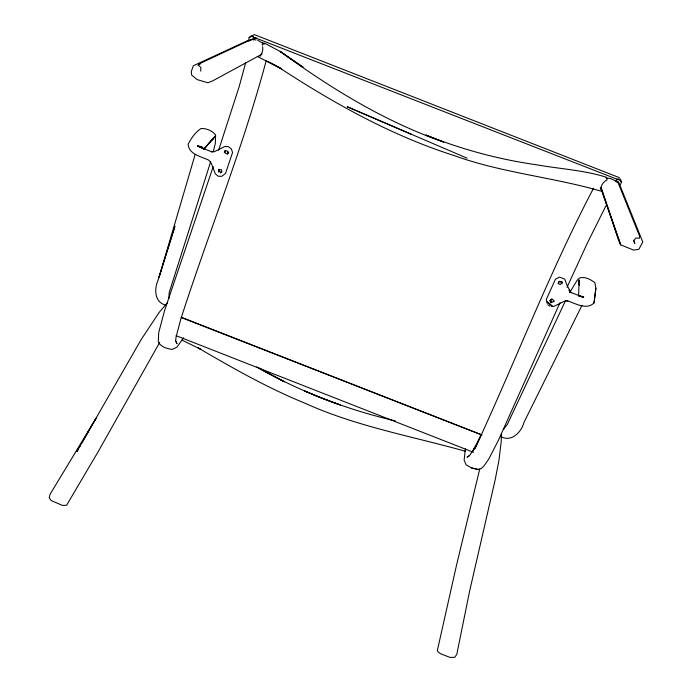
<?xml version="1.0" encoding="UTF-8"?>
<svg xmlns="http://www.w3.org/2000/svg" width="692" height="692" viewBox="0 0 692 692"><rect width="100%" height="100%" fill="white"/><g stroke="black" fill="none" stroke-linecap="round" stroke-linejoin="round"><path stroke-width="1.04" d="M200.775 71.198L200.784 67.383L198.18 65.126L199.538 63.69L252.727 38.838M501.441 433.642L501.233 441.297L499.001 460.085L495.204 479.677L469.479 591.764L456.789 654.407L454.722 657.322L449.956 657.4L440.354 653.663L437.655 651.388L437.482 649.909L456.538 565.113L479.729 469.072M578.573 296.237L579.143 279.905L579.342 285.147L578.642 281.263L579.481 282.604M253.99 39.963L254.146 37.861L253.125 36.564M255.798 40.3L256.049 37.584M251.04 40.006L248.765 40.906L249.12 37.446L254.301 34.6L619.253 177.61M218.81 169.514L221.466 169.748L221.829 171.668L220.471 172.827L221.708 172.17L219.217 171.746L218.81 169.514L218.49 172.005L218.845 169.22M566.54 300.562C574.602 302.854 586.522 310.708 594.047 302.88L595.899 288.192L594.852 282.587C590.458 279.516 584.697 276.022 579.195 278.158L576.86 280.727L569.628 292.751M594.047 302.88L595.899 288.192M253.852 39.989L254.146 37.861M465.405 448.805L464.133 460.076L466.036 464.756L471.529 467.939L477.861 469.436L481.191 468.588L483.656 466.339L488.673 459.254L498.387 440.38L559.975 302.724M266.238 60.524C242.849 148.14 208.716 232.581 180.88 318.822L176.045 337.134L175.664 340.62L177.014 343.751L175.785 341.095M245.721 62.557L239.138 86.751L218.585 150.294M213.318 151.505L215.368 143.261L215.601 134.975C212.375 130.667 206.424 128.262 201.087 128.522C195.317 132.068 191.208 138.365 188.112 144.291C188.795 154.454 201.389 156.574 208.707 160.129L211.19 163.113L215.385 173.882L218.162 176.226L221.751 176.339L225.54 173.407L232.564 152.465L231.405 149.031L228.369 146.635L224.805 146.531L214.304 151.738L211.804 151.894M195.179 154.394L159.099 277.146L174.912 226.232L157.793 280.874C154.065 289.472 154.749 302.395 165.57 305.06M261.697 53.708L259.907 56.147C262.337 53.691 263.107 50.049 262.666 46.693M210.636 161.798L169.142 292.742L168.952 298.269M213.214 166.642L164.488 310.864L158.676 332.791L158.321 341.753C160.596 347.125 166.962 348.508 172.118 349.451L176.858 347.211L183.674 337.748M615.612 181.382L617.108 179.098L620.326 178.969L621.468 181.97L620.032 185.69L618.484 181.866L616.857 182.454M567.068 287.241L587.145 243.541L605.924 205.809M581.972 305.336L523.982 422.362C521.474 432.119 511.5 442.43 500.973 436.669M565.667 300.371L507.305 424.464L503.499 429.386M224.987 150.994L227.097 150.804L228.109 152.474L227.357 154.048L228.767 152.015L227.305 153.875L225.307 153.2L224.987 150.994L224.294 152.283L225.116 150.735M76.864 451.547L78.481 448.736M79.554 446.868L141.332 339.288L159.125 312.455L167.637 302.525M76.829 451.634L80.566 445.146M81.639 443.287L96.058 418.245L50.066 494.261L49.227 497.609L51.147 500.532L62.531 505.445L66.596 505.247L98.1 451.798L159.688 342.428M593.537 188.224C549.223 272.605 515.211 362.037 475.049 448.407L480.715 435.839L472.757 451.348L475.854 445.994L469.859 455.163L467.031 457.178L469.089 456.08M203.924 149.299L215.29 136.082L203.656 149.351L211.043 140.753L213.802 138.685M562.328 282.301L560.183 284.602L558.34 283.582L558.686 281.912L558.202 283.625L558.902 281.99L561.212 281.687L562.328 282.301L559.724 281.385M554.015 300.717L552.415 302.283L549.976 300.786L551.758 299.065M551.835 299.022L549.976 300.786L551.014 302.845L550.348 300.328L552.657 299.29L554.11 301.79M251.802 39.712L252.199 39.34L248.765 40.906M261.965 54.158L212.556 80.938L207.894 82.763L197.09 79.58L191.684 75.073L191.251 71.561L193.371 65.757L248.437 40.274M198.18 65.126L200.118 64.235M249.12 37.446L252.606 35.915M551.766 306.608L554.084 306.271L564.784 301.055L567.829 300.942M606.019 177.922L610.56 178.571L617.714 181.693L639.598 236.18L639.529 238.152L635.879 238.057L633.811 240.392L634.806 243.437L633.647 240.409M583.598 296.634L579.299 295.908L583.78 297.603L570.346 292.145L568.988 290.138L571.116 292.82L567.155 285.562L564.707 279.135L559.577 277.103L555.46 279.17L546.325 299.394L547.19 303.433M471.529 467.939L477.861 469.436M395.236 420.857C364.2 413.669 333.76 403.678 304.558 390.937L322.048 398.246L340.62 405.045C312.568 395.262 285.372 383.074 259.457 368.533M602.663 191.632C553.937 177.239 502.643 173.087 454.679 155.752C391.343 135.641 333.06 102.935 277.717 66.64L267.743 61.536L281.566 68.837L257.329 56.45M559.638 281.281L561.212 281.687L562.12 283.781M465.439 451.271C411.679 436.185 356.103 426.41 304.895 403.185C267.7 387.961 232.676 368.135 198.076 347.817L200.619 349.244L181.875 340.049M250.807 36.105L620.041 180.387L621.468 181.97M181.39 317.273L482.03 435L181.269 317.524M176.105 335.689L473.414 452.265M212.072 151.989L197.462 146.021L200.057 146.341L202.445 147.387L197.462 146.021L203.759 148.685L200.057 146.341L202.315 148.27M467.091 158.183L347.15 106.706L411.359 134.3M257.701 40.222L264.197 44.054M258.773 368.058L284.291 381.785L256.81 366.924M547.727 304.731L549.915 306.167M262.839 42.783L264.093 43.959M620.404 186.433L642.773 241.992L638.854 249.276L633.656 250.115L620.689 244.873L618.267 239.406L601.097 187.809M262.303 45.369L262.329 44.271L264.43 43.12L280.191 51.459L302.862 67.055L280.191 51.459C330.698 88.308 384.432 121.377 443.719 142.128L425.865 135.035C461.694 149.437 499.295 159.567 537.546 164.947C560.494 169.004 584.135 170.154 606.443 177.282L607.1 179.903C603.606 181.607 600.734 185.248 600.941 189.271L600.422 187.575M600.656 187.843L620.689 244.873L601.132 187.835M552.173 306.02L547.26 302.023L552.173 306.02"/></g></svg>
